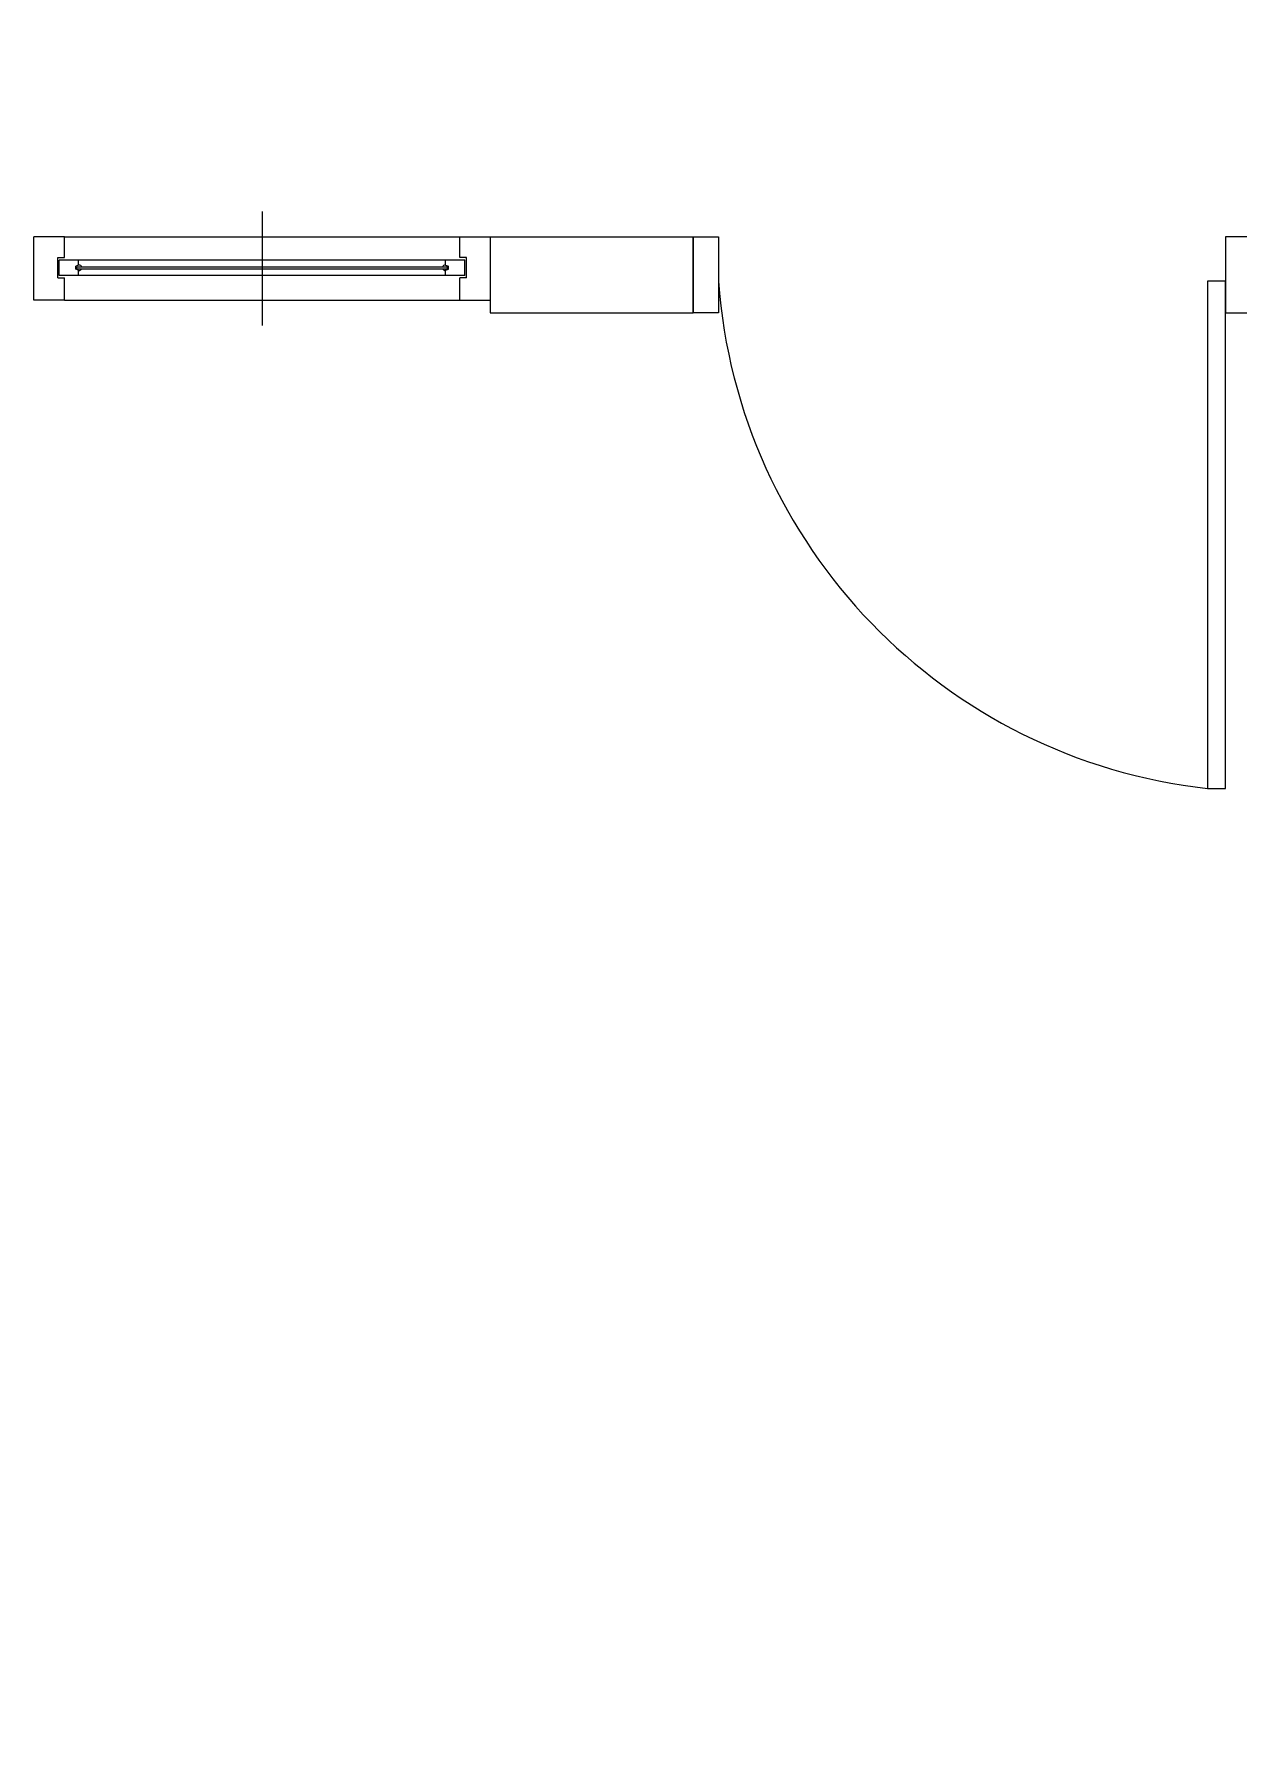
# Model space of a CAD drawing. Header units: millimetres. Extents: x 13515 to 183937, y -33900 to -660.
# Drawn here: x 118667.5 to 118704.6, y -19334.8 to -19282.3 of the extents above; entities that cross this region are included whole.
import ezdxf

# ---------------------------------------------------------------- set-up
doc = ezdxf.new("R2010")
doc.units = ezdxf.units.MM
doc.header["$LTSCALE"] = 100
doc.header["$MEASUREMENT"] = 0
doc.layers.get('0').update_dxf_attribs({"linetype": 'CONTINUOUS'})
doc.layers.add('ELE9', color=9, linetype='CONTINUOUS')
doc.layers.add('WIN', color=4, linetype='CONTINUOUS')

# ---------------------------------------------------------------- blocks, each defined once
blk = doc.blocks.new('A$C48A05D18')
at = {"color": 8}
blk.add_wipeout([(50, 100), (175, 100), (175, 1000), (50, 1000)], dxfattribs=at).dxf.layer = 'WIN'
at = {"layer": 'WIN'}
for p, q in [((175, 1000), (50, 1000)), ((50, 940), (50, 1000)), ((175, 940), (175, 1000)), ((50, 160), (50, 940)), ((50, 940), (94, 940)), ((94, 953), (134, 953)), ((94, 953), (94, 940)), ((99, 950), (129, 950)), ((99, 950), (99, 912)), ((129, 950), (129, 912)), ((134, 953), (134, 940)), ((134, 940), (175, 940)), ((175, 160), (175, 940)), ((99, 912), (99, 188)), ((129, 912), (129, 188)), ((99, 188), (99, 150)), ((129, 188), (129, 150)), ((50, 160), (50, 100)), ((50, 160), (94, 160)), ((94, 147), (94, 160)), ((94, 147), (134, 147)), ((99, 150), (129, 150)), ((134, 147), (134, 160)), ((134, 160), (175, 160)), ((175, 160), (175, 100)), ((50, 100), (175, 100))]:
    blk.add_line(p, q, dxfattribs=at)
at = {"layer": 'WIN', "color": 8}
for p, q in [((99, 912), (109, 912)), ((109, 912), (111, 917.5)), ((111, 917.5), (117, 917.5)), ((112, 184.5), (112, 915.5)), ((112, 915.5), (116, 915.5)), ((116, 184.5), (116, 915.5)), ((119, 912), (117, 917.5)), ((119, 912), (129, 912)), ((225, 550), (0, 550)), ((99, 188), (109, 188)), ((109, 188), (111, 182.5)), ((111, 182.5), (117, 182.5)), ((112, 184.5), (116, 184.5)), ((119, 188), (117, 182.5)), ((119, 188), (129, 188))]:
    blk.add_line(p, q, dxfattribs=at)
for centre, start, end in [((114, 912), 180, 250.5288), ((114, 912), 289.4712, 0), ((114, 188), 109.4712, 180), ((114, 188), 0, 70.5288)]:
    blk.add_arc(centre, 6, start, end, dxfattribs=at)
blk = doc.blocks.new('FGHJ')
at = {"layer": 'ELE9', "ltscale": 0.1}
for points in [[(37030999.1, 67646.3), (37004299.1, 67646.3, 0.414214), (36980799.1, 44146.3), (36980799.1, 24146.3)], [(37030999.1, 67346.3), (37004299.1, 67346.3, 0.414214), (36981099.1, 44146.3), (36981099.1, 24146.3)]]:
    blk.add_lwpolyline(points, format="xyb", dxfattribs=at)
for points in [[(37001899.1, 61571.3), (37002299.1, 61571.3)], [(37002299.1, 61571.3), (37002299.1, 61421.3)], [(37001899.1, 61421.3), (37002299.1, 61421.3)]]:
    blk.add_lwpolyline(points, dxfattribs=at)
at = {"layer": 'ELE9'}
for points in [[(37002299.1, 61571.3), (37002349.1, 61571.3), (37002349.1, 61421.3), (37002299.1, 61421.3)], [(37003399.1, 61571.3), (37003349.1, 61571.3), (37003349.1, 61421.3), (37003399.1, 61421.3)], [(37003314.1, 60483.8), (37003349.1, 60483.8), (37003349.1, 61483.8), (37003314.1, 61483.8)]]:
    blk.add_lwpolyline(points, close=True, dxfattribs=at)
blk.add_arc((37003432.9, 61564.1), 1086.8, 184.2377, 263.7215, dxfattribs=at)
at = {"layer": 'ELE9', "ltscale": 1000, "xscale": -1, "rotation": 270}
blk.add_blockref('A$C48A05D18', (37000899.1, 61396.3), dxfattribs=at)
at = {"layer": 'ELE9', "ltscale": 0.1}
blk.add_lwpolyline([(37001899.1, 61571.3), (37001899.1, 61421.3)], dxfattribs=at)

msp = doc.modelspace()

# ---------------------------------------------------------------- block references
at = {"xscale": 0.01565102769230769, "yscale": 0.01565102769230769, "zscale": 0.01565102769230769}
msp.add_blockref('FGHJ', (-460436.194, -20252.242), dxfattribs=at)

doc.saveas('drawing.dxf')
